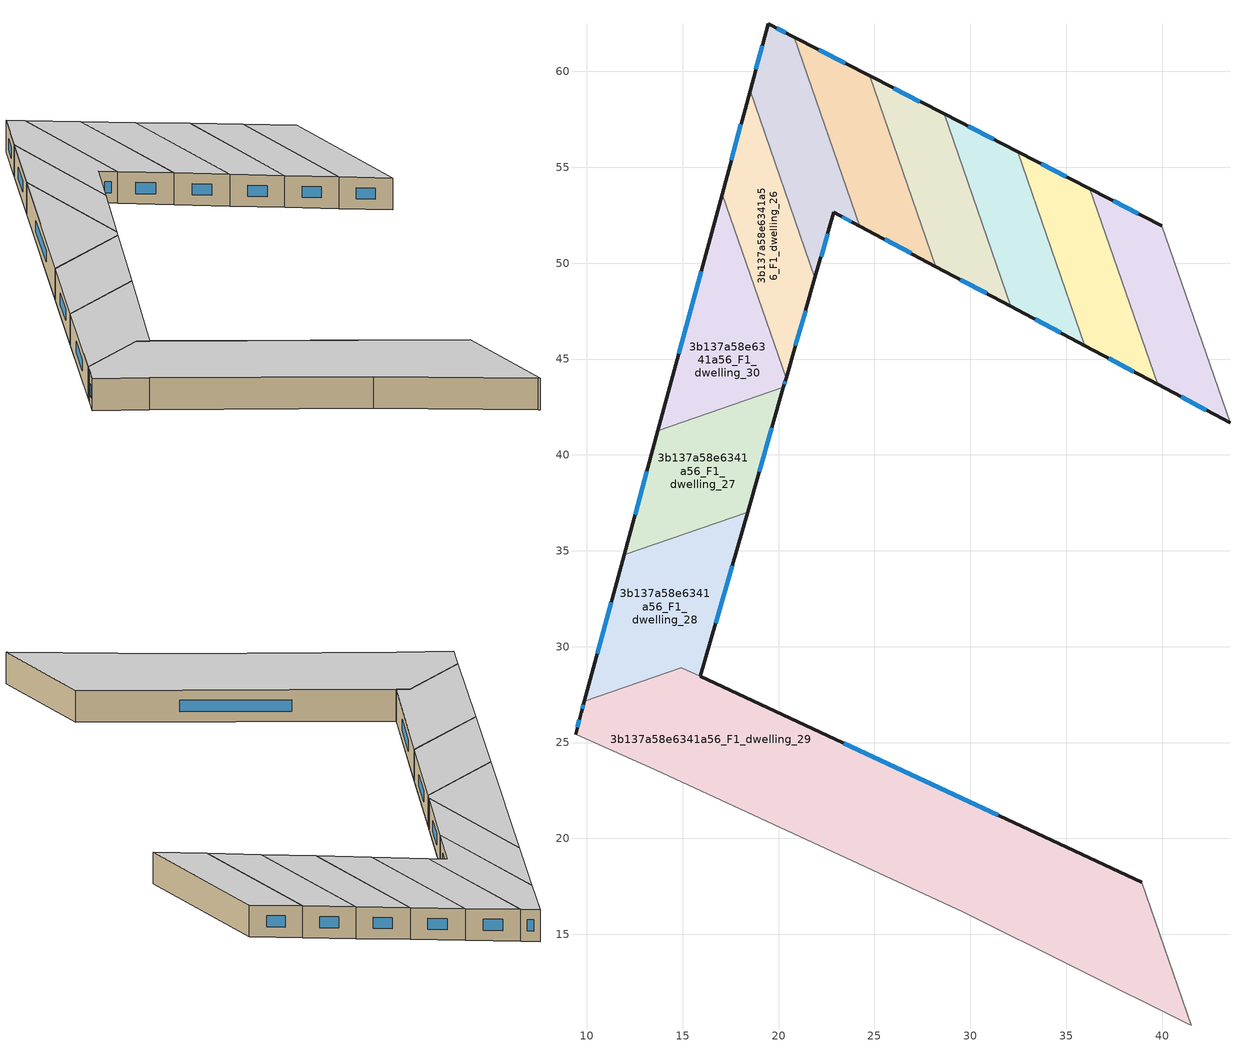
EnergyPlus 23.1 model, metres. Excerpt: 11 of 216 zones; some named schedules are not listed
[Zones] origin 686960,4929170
3b137a58e6341a56_F1_dwelling_20
 floor to 3b137a58e6341a56_F0_dwelling_20 (EU_floor_Construction): 39.97,51.96 43.54,41.68 39.76,43.69 36.22,53.89 z3
 wall outside (EU_wall_Construction): 39.97,51.96 36.22,53.89 / 39.76,43.69 43.54,41.68 z3:6
 wall to 3b137a58e6341a56_F1_dwelling_21 (EU_wall_Construction): 36.22,53.89 39.76,43.69 z3:6
 wall to 3b137a58e6341a56_F1_dwelling_19 (EU_wall_Construction): 43.54,41.68 39.97,51.96 z3:6
 window (EU_Window_Construction): 38.75,52.59 37.44,53.26 / 40.99,43.04 42.31,42.34 z3.98:5.02
 ceiling to 3b137a58e6341a56_F2_dwelling_20 (EU_floor_Construction): 43.54,41.68 39.97,51.96 36.22,53.89 39.76,43.69 z6
3b137a58e6341a56_F1_dwelling_21
 floor to 3b137a58e6341a56_F0_dwelling_21 (EU_floor_Construction): 36.22,53.89 39.76,43.69 35.97,45.7 32.46,55.82 z3
 wall outside (EU_wall_Construction): 36.22,53.89 32.46,55.82 / 35.97,45.7 39.76,43.69 z3:6
 wall to 3b137a58e6341a56_F1_dwelling_22 (EU_wall_Construction): 32.46,55.82 35.97,45.7 z3:6
 window (EU_Window_Construction): 35,54.51 33.68,55.19 / 37.21,45.05 38.53,44.34 z3.98:5.02
 ceiling to 3b137a58e6341a56_F2_dwelling_21 (EU_floor_Construction): 39.76,43.69 36.22,53.89 32.46,55.82 35.97,45.7 z6
3b137a58e6341a56_F1_dwelling_22
 floor to 3b137a58e6341a56_F0_dwelling_22 (EU_floor_Construction): 32.46,55.82 35.97,45.7 32.12,47.74 28.64,57.78 z3
 wall outside (EU_wall_Construction): 32.46,55.82 28.64,57.78 / 32.12,47.74 35.97,45.7 z3:6
 wall to 3b137a58e6341a56_F1_dwelling_23 (EU_wall_Construction): 28.64,57.78 32.12,47.74 z3:6
 window (EU_Window_Construction): 31.22,56.45 29.88,57.14 / 33.37,47.08 34.72,46.36 z3.98:5.02
 ceiling to 3b137a58e6341a56_F2_dwelling_22 (EU_floor_Construction): 35.97,45.7 32.46,55.82 28.64,57.78 32.12,47.74 z6
3b137a58e6341a56_F1_dwelling_23
 floor to 3b137a58e6341a56_F0_dwelling_23 (EU_floor_Construction): 28.64,57.78 32.12,47.74 28.2,49.82 24.75,59.77 z3
 wall outside (EU_wall_Construction): 28.64,57.78 24.75,59.77 / 28.2,49.82 32.12,47.74 z3:6
 wall to 3b137a58e6341a56_F1_dwelling_24 (EU_wall_Construction): 24.75,59.77 28.2,49.82 z3:6
 window (EU_Window_Construction): 27.37,58.43 26.01,59.12 / 29.48,49.14 30.85,48.42 z3.98:5.02
 ceiling to 3b137a58e6341a56_F2_dwelling_23 (EU_floor_Construction): 32.12,47.74 28.64,57.78 24.75,59.77 28.2,49.82 z6
3b137a58e6341a56_F1_dwelling_24
 floor to 3b137a58e6341a56_F0_dwelling_24 (EU_floor_Construction): 24.75,59.77 28.2,49.82 24.24,51.92 20.81,61.79 z3
 wall outside (EU_wall_Construction): 24.75,59.77 20.81,61.79 / 24.24,51.92 28.2,49.82 z3:6
 wall to 3b137a58e6341a56_F1_dwelling_25 (EU_wall_Construction): 20.81,61.79 24.24,51.92 z3:6
 window (EU_Window_Construction): 23.47,60.43 22.09,61.13 / 25.53,51.24 26.91,50.5 z3.98:5.02
 ceiling to 3b137a58e6341a56_F2_dwelling_24 (EU_floor_Construction): 28.2,49.82 24.75,59.77 20.81,61.79 24.24,51.92 z6
3b137a58e6341a56_F1_dwelling_25
 floor to 3b137a58e6341a56_F0_dwelling_25 (EU_floor_Construction): 20.81,61.79 24.24,51.92 22.88,52.64 21.9,49.23 18.51,58.99 19.46,62.48 z3
 wall outside (EU_wall_Construction): 21.9,49.23 22.88,52.64 24.24,51.92 / 20.81,61.79 19.46,62.48 18.51,58.99 z3:6
 wall to 3b137a58e6341a56_F1_dwelling_26 (EU_wall_Construction): 18.51,58.99 21.9,49.23 z3:6
 window (EU_Window_Construction): 22.22,50.34 22.56,51.53 / 19.15,61.35 18.82,60.12 / 20.37,62.02 19.9,62.26 / 23.32,52.41 23.8,52.16 z3.98:5.02
 ceiling to 3b137a58e6341a56_F2_dwelling_25 (EU_floor_Construction): 21.9,49.23 22.88,52.64 24.24,51.92 20.81,61.79 19.46,62.48 18.51,58.99 z6
3b137a58e6341a56_F1_dwelling_26
 floor to 3b137a58e6341a56_F0_dwelling_26 (EU_floor_Construction): 18.51,58.99 21.9,49.23 20.39,43.99 17.05,53.6 z3
 wall outside (EU_wall_Construction): 18.51,58.99 17.05,53.6 / 20.39,43.99 21.9,49.23 z3:6
 wall to 3b137a58e6341a56_F1_dwelling_30 (EU_wall_Construction): 17.05,53.6 20.39,43.99 z3:6
 window (EU_Window_Construction): 18.04,57.24 17.53,55.35 / 20.88,45.69 21.41,47.53 z3.98:5.02
 ceiling to 3b137a58e6341a56_F2_dwelling_26 (EU_floor_Construction): 20.39,43.99 21.9,49.23 18.51,58.99 17.05,53.6 z6
3b137a58e6341a56_F1_dwelling_27
 floor to 3b137a58e6341a56_F0_dwelling_27 (EU_floor_Construction): 20.25,43.53 18.38,37.02 11.94,34.78 13.7,41.25 z3
 wall outside (EU_wall_Construction): 13.7,41.25 11.94,34.78 / 18.38,37.02 20.25,43.53 z3:6
 wall to 3b137a58e6341a56_F1_dwelling_28 (EU_wall_Construction): 11.94,34.78 18.38,37.02 z3:6
 wall to 3b137a58e6341a56_F1_dwelling_30 (EU_wall_Construction): 20.25,43.53 13.7,41.25 z3:6
 window (EU_Window_Construction): 13.13,39.15 12.51,36.89 / 18.99,39.13 19.64,41.41 z3.98:5.02
 ceiling to 3b137a58e6341a56_F2_dwelling_27 (EU_floor_Construction): 18.38,37.02 20.25,43.53 13.7,41.25 11.94,34.78 z6
3b137a58e6341a56_F1_dwelling_28
 floor to 3b137a58e6341a56_F0_dwelling_28 (EU_floor_Construction): 18.38,37.02 15.91,28.45 14.92,28.91 9.87,27.16 11.94,34.78 z3
 wall outside (EU_wall_Construction): 11.94,34.78 9.87,27.16 / 15.91,28.45 18.38,37.02 z3:6
 wall to 3b137a58e6341a56_F1_dwelling_29 (EU_wall_Construction): 9.87,27.16 14.91,28.91 / 14.92,28.91 15.91,28.45 z3:6
 window (EU_Window_Construction): 11.27,32.3 10.54,29.64 / 16.71,31.23 17.58,34.23 z3.98:5.02
 ceiling to 3b137a58e6341a56_F2_dwelling_28 (EU_floor_Construction): 15.91,28.45 18.38,37.02 11.94,34.78 9.87,27.16 14.92,28.91 z6
3b137a58e6341a56_F1_dwelling_29
 floor to 3b137a58e6341a56_F0_dwelling_29 (EU_floor_Construction): 38.93,17.7 41.52,10.25 41.39,10.32 29.66,16.13 13.56,23.58 9.41,25.42 9.71,26.57 9.87,27.16 14.91,28.91 z3
 wall outside (EU_wall_Construction): 9.87,27.16 9.71,26.57 9.41,25.42 / 38.93,17.7 15.91,28.45 z3:6
 wall adiabatic (EU_wall_Construction): 9.41,25.42 13.56,23.58 29.66,16.13 41.39,10.32 41.52,10.25 z3:6
 wall to 3b137a58e6341a56_F1_dwelling_17 (EU_wall_Construction): 41.52,10.25 38.93,17.7 z3:6
 window (EU_Window_Construction): 9.61,26.19 9.51,25.8 / 9.82,26.97 9.76,26.76 / 31.45,21.2 23.4,24.95 z3.98:5.02
 ceiling to 3b137a58e6341a56_F2_dwelling_29 (EU_floor_Construction): 41.52,10.25 38.93,17.7 14.91,28.91 9.87,27.16 9.71,26.57 9.41,25.42 13.56,23.58 29.66,16.13 41.39,10.32 z6
3b137a58e6341a56_F1_dwelling_30
 floor to 3b137a58e6341a56_F0_dwelling_30 (EU_floor_Construction): 17.05,53.6 20.39,43.99 20.25,43.53 13.7,41.25 z3
 wall outside (EU_wall_Construction): 17.05,53.6 13.7,41.25 / 20.25,43.53 20.39,43.99 z3:6
 window (EU_Window_Construction): 15.96,49.59 14.79,45.27 / 20.3,43.68 20.34,43.84 z3.98:5.02
 ceiling to 3b137a58e6341a56_F2_dwelling_30 (EU_floor_Construction): 20.25,43.53 20.39,43.99 17.05,53.6 13.7,41.25 z6
[Building]
EU S2 Campaign: North Axis=0; Terrain=City; Solar Distribution=FullExterior
[Site:Location]
Bologna: Latitude=44.5; Longitude=11.25; Time Zone=1; Elevation=37
[SizingPeriod:WeatherFileDays]
AnnualSizingPeriod: Begin Month=1; Begin Day of Month=1; End Month=12; End Day of Month=31; Day of Week for Start Day=Monday; Use Weather File Daylight Saving Period=No; Use Weather File Rain and Snow Indicators=No
[MATERIAL]
EU_InternalMass_Material: Roughness=MediumRough; Thickness=0.1; Conductivity=1; Density=1800; Specific Heat=900; Thermal Absorptance=0.9; Solar Absorptance=0.7; Visible Absorptance=0.7
[MATERIAL:NOMASS] Roughness=MediumRough; Thermal Absorptance=0.9; Solar Absorptance=0.7; Visible Absorptance=0.7
Name | Thermal Resistance
EU_wall_NoMass | 0.905828
EU_floor_NoMass | 0.67114
[WINDOWMATERIAL:SIMPLEGLAZINGSYSTEM]
EU_Window_SimpleGlazing: UFactor=4.52486; Solar Heat Gain Coefficient=0.85; Visible Transmittance=0.85
[CONSTRUCTION]
EU_wall_Construction: EU_wall_NoMass
EU_floor_Construction: EU_floor_NoMass
EU_Window_Construction: EU_Window_SimpleGlazing
EU_InternalMass_Construction: EU_InternalMass_Material
[ZONE] Type=1; Multiplier=1; Ceiling Height=autocalculate; Floor Area=autocalculate; Part of Total Floor Area=Yes
Name | Volume
3b137a58e6341a56_F0_dwelling_0; 3b137a58e6341a56_F1_dwelling_0; 3b137a58e6341a56_F2_dwelling_0; 3b137a58e6341a56_F3_dwelling_0; 3b137a58e6341a56_F4_dwelling_0; 3b137a58e6341a56_F5_dwelling_0 | 167.907
3b137a58e6341a56_F6_dwelling_0 | 108.262
3b137a58e6341a56_F0_dwelling_1; 3b137a58e6341a56_F1_dwelling_1; 3b137a58e6341a56_F2_dwelling_1; 3b137a58e6341a56_F3_dwelling_1; 3b137a58e6341a56_F4_dwelling_1; 3b137a58e6341a56_F5_dwelling_1 | 167.912
3b137a58e6341a56_F6_dwelling_1 | 106.897
3b137a58e6341a56_F6_dwelling_10 | 123.267
3b137a58e6341a56_F0_dwelling_2; 3b137a58e6341a56_F1_dwelling_2; 3b137a58e6341a56_F2_dwelling_2; 3b137a58e6341a56_F3_dwelling_2; 3b137a58e6341a56_F4_dwelling_2; 3b137a58e6341a56_F5_dwelling_2 | 167.9
3b137a58e6341a56_F6_dwelling_2 | 112.59
3b137a58e6341a56_F1_dwelling_20 | 94.6941
3b137a58e6341a56_F1_dwelling_21 | 94.1689
3b137a58e6341a56_F1_dwelling_22 | 95.0647
3b137a58e6341a56_F1_dwelling_23 | 95.7393
3b137a58e6341a56_F1_dwelling_24 | 96.1509
3b137a58e6341a56_F1_dwelling_25 | 96.5222
3b137a58e6341a56_F1_dwelling_26 | 96.739
3b137a58e6341a56_F1_dwelling_27 | 114.238
3b137a58e6341a56_F1_dwelling_28 | 133.433
3b137a58e6341a56_F1_dwelling_29 | 514.441
3b137a58e6341a56_F0_dwelling_3; 3b137a58e6341a56_F1_dwelling_3; 3b137a58e6341a56_F2_dwelling_3; 3b137a58e6341a56_F3_dwelling_3; 3b137a58e6341a56_F4_dwelling_3; 3b137a58e6341a56_F5_dwelling_3; 3b137a58e6341a56_F0_dwelling_5; 3b137a58e6341a56_F1_dwelling_5; 3b137a58e6341a56_F2_dwelling_5; 3b137a58e6341a56_F3_dwelling_5; 3b137a58e6341a56_F4_dwelling_5; 3b137a58e6341a56_F5_dwelling_5 | 167.914
3b137a58e6341a56_F6_dwelling_3 | 113.398
3b137a58e6341a56_F1_dwelling_30 | 114.262
3b137a58e6341a56_F0_dwelling_4; 3b137a58e6341a56_F1_dwelling_4; 3b137a58e6341a56_F2_dwelling_4; 3b137a58e6341a56_F3_dwelling_4; 3b137a58e6341a56_F4_dwelling_4; 3b137a58e6341a56_F5_dwelling_4 | 167.882
3b137a58e6341a56_F6_dwelling_4 | 121.302
3b137a58e6341a56_F6_dwelling_5 | 120.108
3b137a58e6341a56_F0_dwelling_6; 3b137a58e6341a56_F1_dwelling_6; 3b137a58e6341a56_F2_dwelling_6; 3b137a58e6341a56_F3_dwelling_6; 3b137a58e6341a56_F4_dwelling_6; 3b137a58e6341a56_F5_dwelling_6 | 167.893
3b137a58e6341a56_F6_dwelling_6 | 120.806
3b137a58e6341a56_F0_dwelling_7; 3b137a58e6341a56_F1_dwelling_7; 3b137a58e6341a56_F2_dwelling_7; 3b137a58e6341a56_F3_dwelling_7; 3b137a58e6341a56_F4_dwelling_7; 3b137a58e6341a56_F5_dwelling_7 | 167.877
3b137a58e6341a56_F6_dwelling_7 | 117.447
3b137a58e6341a56_F6_dwelling_8 | 120.493
3b137a58e6341a56_F6_dwelling_9 | 118.754
[INTERNALMASS] Construction=EU_InternalMass_Construction
Name | Zone or ZoneList | Surface Area
3b137a58e6341a56_F0_dwelling_0_EU_InternalMass | 3b137a58e6341a56_F0_dwelling_0 | 55.9705
3b137a58e6341a56_F0_dwelling_1_EU_InternalMass | 3b137a58e6341a56_F0_dwelling_1 | 55.9655
3b137a58e6341a56_F0_dwelling_2_EU_InternalMass | 3b137a58e6341a56_F0_dwelling_2 | 55.9679
3b137a58e6341a56_F0_dwelling_3_EU_InternalMass | 3b137a58e6341a56_F0_dwelling_3 | 55.9704
3b137a58e6341a56_F0_dwelling_4_EU_InternalMass | 3b137a58e6341a56_F0_dwelling_4 | 55.9579
3b137a58e6341a56_F0_dwelling_5_EU_InternalMass | 3b137a58e6341a56_F0_dwelling_5 | 55.9728
3b137a58e6341a56_F0_dwelling_6_EU_InternalMass | 3b137a58e6341a56_F0_dwelling_6 | 55.9654
3b137a58e6341a56_F0_dwelling_7_EU_InternalMass | 3b137a58e6341a56_F0_dwelling_7 | 55.9592
3b137a58e6341a56_F1_dwelling_0_EU_InternalMass | 3b137a58e6341a56_F1_dwelling_0 | 55.9705
3b137a58e6341a56_F1_dwelling_1_EU_InternalMass | 3b137a58e6341a56_F1_dwelling_1 | 55.9655
3b137a58e6341a56_F1_dwelling_2_EU_InternalMass | 3b137a58e6341a56_F1_dwelling_2 | 55.9679
3b137a58e6341a56_F1_dwelling_3_EU_InternalMass | 3b137a58e6341a56_F1_dwelling_3 | 55.9704
3b137a58e6341a56_F1_dwelling_4_EU_InternalMass | 3b137a58e6341a56_F1_dwelling_4 | 55.9579
3b137a58e6341a56_F1_dwelling_5_EU_InternalMass | 3b137a58e6341a56_F1_dwelling_5 | 55.9728
3b137a58e6341a56_F1_dwelling_6_EU_InternalMass | 3b137a58e6341a56_F1_dwelling_6 | 55.9654
3b137a58e6341a56_F1_dwelling_7_EU_InternalMass | 3b137a58e6341a56_F1_dwelling_7 | 55.9592
3b137a58e6341a56_F1_dwelling_20_EU_InternalMass | 3b137a58e6341a56_F1_dwelling_20 | 31.5648
3b137a58e6341a56_F1_dwelling_21_EU_InternalMass | 3b137a58e6341a56_F1_dwelling_21 | 31.3897
3b137a58e6341a56_F1_dwelling_22_EU_InternalMass | 3b137a58e6341a56_F1_dwelling_22 | 31.6881
3b137a58e6341a56_F1_dwelling_23_EU_InternalMass | 3b137a58e6341a56_F1_dwelling_23 | 31.9131
3b137a58e6341a56_F1_dwelling_24_EU_InternalMass | 3b137a58e6341a56_F1_dwelling_24 | 32.0505
3b137a58e6341a56_F1_dwelling_25_EU_InternalMass | 3b137a58e6341a56_F1_dwelling_25 | 32.1735
3b137a58e6341a56_F1_dwelling_26_EU_InternalMass | 3b137a58e6341a56_F1_dwelling_26 | 32.2462
3b137a58e6341a56_F1_dwelling_27_EU_InternalMass | 3b137a58e6341a56_F1_dwelling_27 | 38.0775
3b137a58e6341a56_F1_dwelling_28_EU_InternalMass | 3b137a58e6341a56_F1_dwelling_28 | 44.4776
3b137a58e6341a56_F1_dwelling_29_EU_InternalMass | 3b137a58e6341a56_F1_dwelling_29 | 171.512
3b137a58e6341a56_F1_dwelling_30_EU_InternalMass | 3b137a58e6341a56_F1_dwelling_30 | 38.0895
3b137a58e6341a56_F2_dwelling_0_EU_InternalMass | 3b137a58e6341a56_F2_dwelling_0 | 55.9705
3b137a58e6341a56_F2_dwelling_1_EU_InternalMass | 3b137a58e6341a56_F2_dwelling_1 | 55.9655
3b137a58e6341a56_F2_dwelling_2_EU_InternalMass | 3b137a58e6341a56_F2_dwelling_2 | 55.9679
3b137a58e6341a56_F2_dwelling_3_EU_InternalMass | 3b137a58e6341a56_F2_dwelling_3 | 55.9704
3b137a58e6341a56_F2_dwelling_4_EU_InternalMass | 3b137a58e6341a56_F2_dwelling_4 | 55.9579
3b137a58e6341a56_F2_dwelling_5_EU_InternalMass | 3b137a58e6341a56_F2_dwelling_5 | 55.9728
3b137a58e6341a56_F2_dwelling_6_EU_InternalMass | 3b137a58e6341a56_F2_dwelling_6 | 55.9654
3b137a58e6341a56_F2_dwelling_7_EU_InternalMass | 3b137a58e6341a56_F2_dwelling_7 | 55.9592
3b137a58e6341a56_F3_dwelling_0_EU_InternalMass | 3b137a58e6341a56_F3_dwelling_0 | 55.9705
3b137a58e6341a56_F3_dwelling_1_EU_InternalMass | 3b137a58e6341a56_F3_dwelling_1 | 55.9655
3b137a58e6341a56_F3_dwelling_2_EU_InternalMass | 3b137a58e6341a56_F3_dwelling_2 | 55.9679
3b137a58e6341a56_F3_dwelling_3_EU_InternalMass | 3b137a58e6341a56_F3_dwelling_3 | 55.9704
3b137a58e6341a56_F3_dwelling_4_EU_InternalMass | 3b137a58e6341a56_F3_dwelling_4 | 55.9579
3b137a58e6341a56_F3_dwelling_5_EU_InternalMass | 3b137a58e6341a56_F3_dwelling_5 | 55.9728
3b137a58e6341a56_F3_dwelling_6_EU_InternalMass | 3b137a58e6341a56_F3_dwelling_6 | 55.9654
3b137a58e6341a56_F3_dwelling_7_EU_InternalMass | 3b137a58e6341a56_F3_dwelling_7 | 55.9592
3b137a58e6341a56_F4_dwelling_0_EU_InternalMass | 3b137a58e6341a56_F4_dwelling_0 | 55.9705
3b137a58e6341a56_F4_dwelling_1_EU_InternalMass | 3b137a58e6341a56_F4_dwelling_1 | 55.9655
3b137a58e6341a56_F4_dwelling_2_EU_InternalMass | 3b137a58e6341a56_F4_dwelling_2 | 55.9679
3b137a58e6341a56_F4_dwelling_3_EU_InternalMass | 3b137a58e6341a56_F4_dwelling_3 | 55.9704
3b137a58e6341a56_F4_dwelling_4_EU_InternalMass | 3b137a58e6341a56_F4_dwelling_4 | 55.9579
3b137a58e6341a56_F4_dwelling_5_EU_InternalMass | 3b137a58e6341a56_F4_dwelling_5 | 55.9728
3b137a58e6341a56_F4_dwelling_6_EU_InternalMass | 3b137a58e6341a56_F4_dwelling_6 | 55.9654
3b137a58e6341a56_F4_dwelling_7_EU_InternalMass | 3b137a58e6341a56_F4_dwelling_7 | 55.9592
3b137a58e6341a56_F5_dwelling_0_EU_InternalMass | 3b137a58e6341a56_F5_dwelling_0 | 55.9705
3b137a58e6341a56_F5_dwelling_1_EU_InternalMass | 3b137a58e6341a56_F5_dwelling_1 | 55.9655
3b137a58e6341a56_F5_dwelling_2_EU_InternalMass | 3b137a58e6341a56_F5_dwelling_2 | 55.9679
3b137a58e6341a56_F5_dwelling_3_EU_InternalMass | 3b137a58e6341a56_F5_dwelling_3 | 55.9704
3b137a58e6341a56_F5_dwelling_4_EU_InternalMass | 3b137a58e6341a56_F5_dwelling_4 | 55.9579
3b137a58e6341a56_F5_dwelling_5_EU_InternalMass | 3b137a58e6341a56_F5_dwelling_5 | 55.9728
3b137a58e6341a56_F5_dwelling_6_EU_InternalMass | 3b137a58e6341a56_F5_dwelling_6 | 55.9654
3b137a58e6341a56_F5_dwelling_7_EU_InternalMass | 3b137a58e6341a56_F5_dwelling_7 | 55.9592
3b137a58e6341a56_F6_dwelling_0_EU_InternalMass | 3b137a58e6341a56_F6_dwelling_0 | 36.0814
3b137a58e6341a56_F6_dwelling_1_EU_InternalMass | 3b137a58e6341a56_F6_dwelling_1 | 35.634
3b137a58e6341a56_F6_dwelling_2_EU_InternalMass | 3b137a58e6341a56_F6_dwelling_2 | 37.5308
3b137a58e6341a56_F6_dwelling_3_EU_InternalMass | 3b137a58e6341a56_F6_dwelling_3 | 37.8028
3b137a58e6341a56_F6_dwelling_4_EU_InternalMass | 3b137a58e6341a56_F6_dwelling_4 | 40.4342
3b137a58e6341a56_F6_dwelling_5_EU_InternalMass | 3b137a58e6341a56_F6_dwelling_5 | 40.0361
3b137a58e6341a56_F6_dwelling_6_EU_InternalMass | 3b137a58e6341a56_F6_dwelling_6 | 40.2693
3b137a58e6341a56_F6_dwelling_7_EU_InternalMass | 3b137a58e6341a56_F6_dwelling_7 | 39.1488
3b137a58e6341a56_F6_dwelling_8_EU_InternalMass | 3b137a58e6341a56_F6_dwelling_8 | 40.1645
3b137a58e6341a56_F6_dwelling_9_EU_InternalMass | 3b137a58e6341a56_F6_dwelling_9 | 39.5847
3b137a58e6341a56_F6_dwelling_10_EU_InternalMass | 3b137a58e6341a56_F6_dwelling_10 | 41.0892
[OTHEREQUIPMENT] Fuel Type=Electricity; Design Level Calculation Method=Watts/Area; Power per Zone Floor Area=1; Fraction Latent=0; Fraction Radiant=0; Fraction Lost=0; Carbon Dioxide Generation Rate=0; EndUse Subcategory=EU_Step8_InternalGains
Name | Zone or ZoneList or Space or SpaceList | Schedule
EU_Step8_InternalGain_3b137a58e6341a56_F0_dwelling_0_f000 | 3b137a58e6341a56_F0_dwelling_0 | EU_Step8_GainSchedule_3b137a58e6341a56_F0_dwelling_0_f000
EU_Step8_InternalGain_3b137a58e6341a56_F0_dwelling_1_f000 | 3b137a58e6341a56_F0_dwelling_1 | EU_Step8_GainSchedule_3b137a58e6341a56_F0_dwelling_1_f000
EU_Step8_InternalGain_3b137a58e6341a56_F0_dwelling_2_f000 | 3b137a58e6341a56_F0_dwelling_2 | EU_Step8_GainSchedule_3b137a58e6341a56_F0_dwelling_2_f000
EU_Step8_InternalGain_3b137a58e6341a56_F0_dwelling_3_f000 | 3b137a58e6341a56_F0_dwelling_3 | EU_Step8_GainSchedule_3b137a58e6341a56_F0_dwelling_3_f000
EU_Step8_InternalGain_3b137a58e6341a56_F0_dwelling_4_f000 | 3b137a58e6341a56_F0_dwelling_4 | EU_Step8_GainSchedule_3b137a58e6341a56_F0_dwelling_4_f000
EU_Step8_InternalGain_3b137a58e6341a56_F0_dwelling_5_f000 | 3b137a58e6341a56_F0_dwelling_5 | EU_Step8_GainSchedule_3b137a58e6341a56_F0_dwelling_5_f000
EU_Step8_InternalGain_3b137a58e6341a56_F0_dwelling_6_f000 | 3b137a58e6341a56_F0_dwelling_6 | EU_Step8_GainSchedule_3b137a58e6341a56_F0_dwelling_6_f000
EU_Step8_InternalGain_3b137a58e6341a56_F0_dwelling_7_f000 | 3b137a58e6341a56_F0_dwelling_7 | EU_Step8_GainSchedule_3b137a58e6341a56_F0_dwelling_7_f000
EU_Step8_InternalGain_3b137a58e6341a56_F1_dwelling_0_f000 | 3b137a58e6341a56_F1_dwelling_0 | EU_Step8_GainSchedule_3b137a58e6341a56_F1_dwelling_0_f000
EU_Step8_InternalGain_3b137a58e6341a56_F1_dwelling_1_f000 | 3b137a58e6341a56_F1_dwelling_1 | EU_Step8_GainSchedule_3b137a58e6341a56_F1_dwelling_1_f000
EU_Step8_InternalGain_3b137a58e6341a56_F1_dwelling_2_f000 | 3b137a58e6341a56_F1_dwelling_2 | EU_Step8_GainSchedule_3b137a58e6341a56_F1_dwelling_2_f000
EU_Step8_InternalGain_3b137a58e6341a56_F1_dwelling_3_f000 | 3b137a58e6341a56_F1_dwelling_3 | EU_Step8_GainSchedule_3b137a58e6341a56_F1_dwelling_3_f000
EU_Step8_InternalGain_3b137a58e6341a56_F1_dwelling_4_f000 | 3b137a58e6341a56_F1_dwelling_4 | EU_Step8_GainSchedule_3b137a58e6341a56_F1_dwelling_4_f000
EU_Step8_InternalGain_3b137a58e6341a56_F1_dwelling_5_f000 | 3b137a58e6341a56_F1_dwelling_5 | EU_Step8_GainSchedule_3b137a58e6341a56_F1_dwelling_5_f000
EU_Step8_InternalGain_3b137a58e6341a56_F1_dwelling_6_f000 | 3b137a58e6341a56_F1_dwelling_6 | EU_Step8_GainSchedule_3b137a58e6341a56_F1_dwelling_6_f000
EU_Step8_InternalGain_3b137a58e6341a56_F1_dwelling_7_f000 | 3b137a58e6341a56_F1_dwelling_7 | EU_Step8_GainSchedule_3b137a58e6341a56_F1_dwelling_7_f000
EU_Step8_InternalGain_3b137a58e6341a56_F1_dwelling_20_f000 | 3b137a58e6341a56_F1_dwelling_20 | EU_Step8_GainSchedule_3b137a58e6341a56_F1_dwelling_20_f000
EU_Step8_InternalGain_3b137a58e6341a56_F1_dwelling_21_f000 | 3b137a58e6341a56_F1_dwelling_21 | EU_Step8_GainSchedule_3b137a58e6341a56_F1_dwelling_21_f000
EU_Step8_InternalGain_3b137a58e6341a56_F1_dwelling_22_f000 | 3b137a58e6341a56_F1_dwelling_22 | EU_Step8_GainSchedule_3b137a58e6341a56_F1_dwelling_22_f000
EU_Step8_InternalGain_3b137a58e6341a56_F1_dwelling_23_f000 | 3b137a58e6341a56_F1_dwelling_23 | EU_Step8_GainSchedule_3b137a58e6341a56_F1_dwelling_23_f000
EU_Step8_InternalGain_3b137a58e6341a56_F1_dwelling_24_f000 | 3b137a58e6341a56_F1_dwelling_24 | EU_Step8_GainSchedule_3b137a58e6341a56_F1_dwelling_24_f000
EU_Step8_InternalGain_3b137a58e6341a56_F1_dwelling_25_f000 | 3b137a58e6341a56_F1_dwelling_25 | EU_Step8_GainSchedule_3b137a58e6341a56_F1_dwelling_25_f000
EU_Step8_InternalGain_3b137a58e6341a56_F1_dwelling_26_f000 | 3b137a58e6341a56_F1_dwelling_26 | EU_Step8_GainSchedule_3b137a58e6341a56_F1_dwelling_26_f000
EU_Step8_InternalGain_3b137a58e6341a56_F1_dwelling_27_f000 | 3b137a58e6341a56_F1_dwelling_27 | EU_Step8_GainSchedule_3b137a58e6341a56_F1_dwelling_27_f000
EU_Step8_InternalGain_3b137a58e6341a56_F1_dwelling_28_f000 | 3b137a58e6341a56_F1_dwelling_28 | EU_Step8_GainSchedule_3b137a58e6341a56_F1_dwelling_28_f000
EU_Step8_InternalGain_3b137a58e6341a56_F1_dwelling_29_f000 | 3b137a58e6341a56_F1_dwelling_29 | EU_Step8_GainSchedule_3b137a58e6341a56_F1_dwelling_29_f000
EU_Step8_InternalGain_3b137a58e6341a56_F1_dwelling_30_f000 | 3b137a58e6341a56_F1_dwelling_30 | EU_Step8_GainSchedule_3b137a58e6341a56_F1_dwelling_30_f000
EU_Step8_InternalGain_3b137a58e6341a56_F2_dwelling_0_f000 | 3b137a58e6341a56_F2_dwelling_0 | EU_Step8_GainSchedule_3b137a58e6341a56_F2_dwelling_0_f000
EU_Step8_InternalGain_3b137a58e6341a56_F2_dwelling_1_f000 | 3b137a58e6341a56_F2_dwelling_1 | EU_Step8_GainSchedule_3b137a58e6341a56_F2_dwelling_1_f000
EU_Step8_InternalGain_3b137a58e6341a56_F2_dwelling_2_f000 | 3b137a58e6341a56_F2_dwelling_2 | EU_Step8_GainSchedule_3b137a58e6341a56_F2_dwelling_2_f000
EU_Step8_InternalGain_3b137a58e6341a56_F2_dwelling_3_f000 | 3b137a58e6341a56_F2_dwelling_3 | EU_Step8_GainSchedule_3b137a58e6341a56_F2_dwelling_3_f000
EU_Step8_InternalGain_3b137a58e6341a56_F2_dwelling_4_f000 | 3b137a58e6341a56_F2_dwelling_4 | EU_Step8_GainSchedule_3b137a58e6341a56_F2_dwelling_4_f000
EU_Step8_InternalGain_3b137a58e6341a56_F2_dwelling_5_f000 | 3b137a58e6341a56_F2_dwelling_5 | EU_Step8_GainSchedule_3b137a58e6341a56_F2_dwelling_5_f000
EU_Step8_InternalGain_3b137a58e6341a56_F2_dwelling_6_f000 | 3b137a58e6341a56_F2_dwelling_6 | EU_Step8_GainSchedule_3b137a58e6341a56_F2_dwelling_6_f000
EU_Step8_InternalGain_3b137a58e6341a56_F2_dwelling_7_f000 | 3b137a58e6341a56_F2_dwelling_7 | EU_Step8_GainSchedule_3b137a58e6341a56_F2_dwelling_7_f000
EU_Step8_InternalGain_3b137a58e6341a56_F3_dwelling_0_f000 | 3b137a58e6341a56_F3_dwelling_0 | EU_Step8_GainSchedule_3b137a58e6341a56_F3_dwelling_0_f000
EU_Step8_InternalGain_3b137a58e6341a56_F3_dwelling_1_f000 | 3b137a58e6341a56_F3_dwelling_1 | EU_Step8_GainSchedule_3b137a58e6341a56_F3_dwelling_1_f000
EU_Step8_InternalGain_3b137a58e6341a56_F3_dwelling_2_f000 | 3b137a58e6341a56_F3_dwelling_2 | EU_Step8_GainSchedule_3b137a58e6341a56_F3_dwelling_2_f000
EU_Step8_InternalGain_3b137a58e6341a56_F3_dwelling_3_f000 | 3b137a58e6341a56_F3_dwelling_3 | EU_Step8_GainSchedule_3b137a58e6341a56_F3_dwelling_3_f000
EU_Step8_InternalGain_3b137a58e6341a56_F3_dwelling_4_f000 | 3b137a58e6341a56_F3_dwelling_4 | EU_Step8_GainSchedule_3b137a58e6341a56_F3_dwelling_4_f000
EU_Step8_InternalGain_3b137a58e6341a56_F3_dwelling_5_f000 | 3b137a58e6341a56_F3_dwelling_5 | EU_Step8_GainSchedule_3b137a58e6341a56_F3_dwelling_5_f000
EU_Step8_InternalGain_3b137a58e6341a56_F3_dwelling_6_f000 | 3b137a58e6341a56_F3_dwelling_6 | EU_Step8_GainSchedule_3b137a58e6341a56_F3_dwelling_6_f000
EU_Step8_InternalGain_3b137a58e6341a56_F3_dwelling_7_f000 | 3b137a58e6341a56_F3_dwelling_7 | EU_Step8_GainSchedule_3b137a58e6341a56_F3_dwelling_7_f000
EU_Step8_InternalGain_3b137a58e6341a56_F4_dwelling_0_f000 | 3b137a58e6341a56_F4_dwelling_0 | EU_Step8_GainSchedule_3b137a58e6341a56_F4_dwelling_0_f000
EU_Step8_InternalGain_3b137a58e6341a56_F4_dwelling_1_f000 | 3b137a58e6341a56_F4_dwelling_1 | EU_Step8_GainSchedule_3b137a58e6341a56_F4_dwelling_1_f000
EU_Step8_InternalGain_3b137a58e6341a56_F4_dwelling_2_f000 | 3b137a58e6341a56_F4_dwelling_2 | EU_Step8_GainSchedule_3b137a58e6341a56_F4_dwelling_2_f000
EU_Step8_InternalGain_3b137a58e6341a56_F4_dwelling_3_f000 | 3b137a58e6341a56_F4_dwelling_3 | EU_Step8_GainSchedule_3b137a58e6341a56_F4_dwelling_3_f000
EU_Step8_InternalGain_3b137a58e6341a56_F4_dwelling_4_f000 | 3b137a58e6341a56_F4_dwelling_4 | EU_Step8_GainSchedule_3b137a58e6341a56_F4_dwelling_4_f000
EU_Step8_InternalGain_3b137a58e6341a56_F4_dwelling_5_f000 | 3b137a58e6341a56_F4_dwelling_5 | EU_Step8_GainSchedule_3b137a58e6341a56_F4_dwelling_5_f000
EU_Step8_InternalGain_3b137a58e6341a56_F4_dwelling_6_f000 | 3b137a58e6341a56_F4_dwelling_6 | EU_Step8_GainSchedule_3b137a58e6341a56_F4_dwelling_6_f000
EU_Step8_InternalGain_3b137a58e6341a56_F4_dwelling_7_f000 | 3b137a58e6341a56_F4_dwelling_7 | EU_Step8_GainSchedule_3b137a58e6341a56_F4_dwelling_7_f000
EU_Step8_InternalGain_3b137a58e6341a56_F5_dwelling_0_f000 | 3b137a58e6341a56_F5_dwelling_0 | EU_Step8_GainSchedule_3b137a58e6341a56_F5_dwelling_0_f000
EU_Step8_InternalGain_3b137a58e6341a56_F5_dwelling_1_f000 | 3b137a58e6341a56_F5_dwelling_1 | EU_Step8_GainSchedule_3b137a58e6341a56_F5_dwelling_1_f000
EU_Step8_InternalGain_3b137a58e6341a56_F5_dwelling_2_f000 | 3b137a58e6341a56_F5_dwelling_2 | EU_Step8_GainSchedule_3b137a58e6341a56_F5_dwelling_2_f000
EU_Step8_InternalGain_3b137a58e6341a56_F5_dwelling_3_f000 | 3b137a58e6341a56_F5_dwelling_3 | EU_Step8_GainSchedule_3b137a58e6341a56_F5_dwelling_3_f000
EU_Step8_InternalGain_3b137a58e6341a56_F5_dwelling_4_f000 | 3b137a58e6341a56_F5_dwelling_4 | EU_Step8_GainSchedule_3b137a58e6341a56_F5_dwelling_4_f000
EU_Step8_InternalGain_3b137a58e6341a56_F5_dwelling_5_f000 | 3b137a58e6341a56_F5_dwelling_5 | EU_Step8_GainSchedule_3b137a58e6341a56_F5_dwelling_5_f000
EU_Step8_InternalGain_3b137a58e6341a56_F5_dwelling_6_f000 | 3b137a58e6341a56_F5_dwelling_6 | EU_Step8_GainSchedule_3b137a58e6341a56_F5_dwelling_6_f000
EU_Step8_InternalGain_3b137a58e6341a56_F5_dwelling_7_f000 | 3b137a58e6341a56_F5_dwelling_7 | EU_Step8_GainSchedule_3b137a58e6341a56_F5_dwelling_7_f000
EU_Step8_InternalGain_3b137a58e6341a56_F6_dwelling_0_f000 | 3b137a58e6341a56_F6_dwelling_0 | EU_Step8_GainSchedule_3b137a58e6341a56_F6_dwelling_0_f000
EU_Step8_InternalGain_3b137a58e6341a56_F6_dwelling_1_f000 | 3b137a58e6341a56_F6_dwelling_1 | EU_Step8_GainSchedule_3b137a58e6341a56_F6_dwelling_1_f000
EU_Step8_InternalGain_3b137a58e6341a56_F6_dwelling_2_f000 | 3b137a58e6341a56_F6_dwelling_2 | EU_Step8_GainSchedule_3b137a58e6341a56_F6_dwelling_2_f000
EU_Step8_InternalGain_3b137a58e6341a56_F6_dwelling_3_f000 | 3b137a58e6341a56_F6_dwelling_3 | EU_Step8_GainSchedule_3b137a58e6341a56_F6_dwelling_3_f000
EU_Step8_InternalGain_3b137a58e6341a56_F6_dwelling_4_f000 | 3b137a58e6341a56_F6_dwelling_4 | EU_Step8_GainSchedule_3b137a58e6341a56_F6_dwelling_4_f000
EU_Step8_InternalGain_3b137a58e6341a56_F6_dwelling_5_f000 | 3b137a58e6341a56_F6_dwelling_5 | EU_Step8_GainSchedule_3b137a58e6341a56_F6_dwelling_5_f000
EU_Step8_InternalGain_3b137a58e6341a56_F6_dwelling_6_f000 | 3b137a58e6341a56_F6_dwelling_6 | EU_Step8_GainSchedule_3b137a58e6341a56_F6_dwelling_6_f000
EU_Step8_InternalGain_3b137a58e6341a56_F6_dwelling_7_f000 | 3b137a58e6341a56_F6_dwelling_7 | EU_Step8_GainSchedule_3b137a58e6341a56_F6_dwelling_7_f000
EU_Step8_InternalGain_3b137a58e6341a56_F6_dwelling_8_f000 | 3b137a58e6341a56_F6_dwelling_8 | EU_Step8_GainSchedule_3b137a58e6341a56_F6_dwelling_8_f000
EU_Step8_InternalGain_3b137a58e6341a56_F6_dwelling_9_f000 | 3b137a58e6341a56_F6_dwelling_9 | EU_Step8_GainSchedule_3b137a58e6341a56_F6_dwelling_9_f000
EU_Step8_InternalGain_3b137a58e6341a56_F6_dwelling_10_f000 | 3b137a58e6341a56_F6_dwelling_10 | EU_Step8_GainSchedule_3b137a58e6341a56_F6_dwelling_10_f000
[ZONEVENTILATION:DESIGNFLOWRATE] Schedule=EU_AlwaysOn; Design Flow Rate Calculation Method=AirChanges/Hour; Air Changes per Hour=0.73129; Ventilation Type=Natural; Fan Pressure Rise=0; Fan Total Efficiency=1; Constant Term Coefficient=1; Temperature Term Coefficient=0; Velocity Term Coefficient=0; Velocity Squared Term Coefficient=0; Minimum Indoor Temperature=-100; Maximum Indoor Temperature=100; Delta Temperature=-100; Minimum Outdoor Temperature=-100; Maximum Outdoor Temperature=100; Maximum Wind Speed=40
Name | Zone or ZoneList or Space or SpaceList
EU_ConstantAir_3b137a58e6341a56_F0_dwelling_0 | 3b137a58e6341a56_F0_dwelling_0
EU_ConstantAir_3b137a58e6341a56_F0_dwelling_1 | 3b137a58e6341a56_F0_dwelling_1
EU_ConstantAir_3b137a58e6341a56_F0_dwelling_2 | 3b137a58e6341a56_F0_dwelling_2
EU_ConstantAir_3b137a58e6341a56_F0_dwelling_3 | 3b137a58e6341a56_F0_dwelling_3
EU_ConstantAir_3b137a58e6341a56_F0_dwelling_4 | 3b137a58e6341a56_F0_dwelling_4
EU_ConstantAir_3b137a58e6341a56_F0_dwelling_5 | 3b137a58e6341a56_F0_dwelling_5
EU_ConstantAir_3b137a58e6341a56_F0_dwelling_6 | 3b137a58e6341a56_F0_dwelling_6
EU_ConstantAir_3b137a58e6341a56_F0_dwelling_7 | 3b137a58e6341a56_F0_dwelling_7
EU_ConstantAir_3b137a58e6341a56_F1_dwelling_0 | 3b137a58e6341a56_F1_dwelling_0
EU_ConstantAir_3b137a58e6341a56_F1_dwelling_1 | 3b137a58e6341a56_F1_dwelling_1
EU_ConstantAir_3b137a58e6341a56_F1_dwelling_2 | 3b137a58e6341a56_F1_dwelling_2
EU_ConstantAir_3b137a58e6341a56_F1_dwelling_3 | 3b137a58e6341a56_F1_dwelling_3
EU_ConstantAir_3b137a58e6341a56_F1_dwelling_4 | 3b137a58e6341a56_F1_dwelling_4
EU_ConstantAir_3b137a58e6341a56_F1_dwelling_5 | 3b137a58e6341a56_F1_dwelling_5
EU_ConstantAir_3b137a58e6341a56_F1_dwelling_6 | 3b137a58e6341a56_F1_dwelling_6
EU_ConstantAir_3b137a58e6341a56_F1_dwelling_7 | 3b137a58e6341a56_F1_dwelling_7
EU_ConstantAir_3b137a58e6341a56_F1_dwelling_20 | 3b137a58e6341a56_F1_dwelling_20
EU_ConstantAir_3b137a58e6341a56_F1_dwelling_21 | 3b137a58e6341a56_F1_dwelling_21
EU_ConstantAir_3b137a58e6341a56_F1_dwelling_22 | 3b137a58e6341a56_F1_dwelling_22
EU_ConstantAir_3b137a58e6341a56_F1_dwelling_23 | 3b137a58e6341a56_F1_dwelling_23
EU_ConstantAir_3b137a58e6341a56_F1_dwelling_24 | 3b137a58e6341a56_F1_dwelling_24
EU_ConstantAir_3b137a58e6341a56_F1_dwelling_25 | 3b137a58e6341a56_F1_dwelling_25
EU_ConstantAir_3b137a58e6341a56_F1_dwelling_26 | 3b137a58e6341a56_F1_dwelling_26
EU_ConstantAir_3b137a58e6341a56_F1_dwelling_27 | 3b137a58e6341a56_F1_dwelling_27
EU_ConstantAir_3b137a58e6341a56_F1_dwelling_28 | 3b137a58e6341a56_F1_dwelling_28
EU_ConstantAir_3b137a58e6341a56_F1_dwelling_29 | 3b137a58e6341a56_F1_dwelling_29
EU_ConstantAir_3b137a58e6341a56_F1_dwelling_30 | 3b137a58e6341a56_F1_dwelling_30
EU_ConstantAir_3b137a58e6341a56_F2_dwelling_0 | 3b137a58e6341a56_F2_dwelling_0
EU_ConstantAir_3b137a58e6341a56_F2_dwelling_1 | 3b137a58e6341a56_F2_dwelling_1
EU_ConstantAir_3b137a58e6341a56_F2_dwelling_2 | 3b137a58e6341a56_F2_dwelling_2
EU_ConstantAir_3b137a58e6341a56_F2_dwelling_3 | 3b137a58e6341a56_F2_dwelling_3
EU_ConstantAir_3b137a58e6341a56_F2_dwelling_4 | 3b137a58e6341a56_F2_dwelling_4
EU_ConstantAir_3b137a58e6341a56_F2_dwelling_5 | 3b137a58e6341a56_F2_dwelling_5
EU_ConstantAir_3b137a58e6341a56_F2_dwelling_6 | 3b137a58e6341a56_F2_dwelling_6
EU_ConstantAir_3b137a58e6341a56_F2_dwelling_7 | 3b137a58e6341a56_F2_dwelling_7
EU_ConstantAir_3b137a58e6341a56_F3_dwelling_0 | 3b137a58e6341a56_F3_dwelling_0
EU_ConstantAir_3b137a58e6341a56_F3_dwelling_1 | 3b137a58e6341a56_F3_dwelling_1
EU_ConstantAir_3b137a58e6341a56_F3_dwelling_2 | 3b137a58e6341a56_F3_dwelling_2
EU_ConstantAir_3b137a58e6341a56_F3_dwelling_3 | 3b137a58e6341a56_F3_dwelling_3
EU_ConstantAir_3b137a58e6341a56_F3_dwelling_4 | 3b137a58e6341a56_F3_dwelling_4
EU_ConstantAir_3b137a58e6341a56_F3_dwelling_5 | 3b137a58e6341a56_F3_dwelling_5
EU_ConstantAir_3b137a58e6341a56_F3_dwelling_6 | 3b137a58e6341a56_F3_dwelling_6
EU_ConstantAir_3b137a58e6341a56_F3_dwelling_7 | 3b137a58e6341a56_F3_dwelling_7
EU_ConstantAir_3b137a58e6341a56_F4_dwelling_0 | 3b137a58e6341a56_F4_dwelling_0
EU_ConstantAir_3b137a58e6341a56_F4_dwelling_1 | 3b137a58e6341a56_F4_dwelling_1
EU_ConstantAir_3b137a58e6341a56_F4_dwelling_2 | 3b137a58e6341a56_F4_dwelling_2
EU_ConstantAir_3b137a58e6341a56_F4_dwelling_3 | 3b137a58e6341a56_F4_dwelling_3
EU_ConstantAir_3b137a58e6341a56_F4_dwelling_4 | 3b137a58e6341a56_F4_dwelling_4
EU_ConstantAir_3b137a58e6341a56_F4_dwelling_5 | 3b137a58e6341a56_F4_dwelling_5
EU_ConstantAir_3b137a58e6341a56_F4_dwelling_6 | 3b137a58e6341a56_F4_dwelling_6
EU_ConstantAir_3b137a58e6341a56_F4_dwelling_7 | 3b137a58e6341a56_F4_dwelling_7
EU_ConstantAir_3b137a58e6341a56_F5_dwelling_0 | 3b137a58e6341a56_F5_dwelling_0
EU_ConstantAir_3b137a58e6341a56_F5_dwelling_1 | 3b137a58e6341a56_F5_dwelling_1
EU_ConstantAir_3b137a58e6341a56_F5_dwelling_2 | 3b137a58e6341a56_F5_dwelling_2
EU_ConstantAir_3b137a58e6341a56_F5_dwelling_3 | 3b137a58e6341a56_F5_dwelling_3
EU_ConstantAir_3b137a58e6341a56_F5_dwelling_4 | 3b137a58e6341a56_F5_dwelling_4
EU_ConstantAir_3b137a58e6341a56_F5_dwelling_5 | 3b137a58e6341a56_F5_dwelling_5
EU_ConstantAir_3b137a58e6341a56_F5_dwelling_6 | 3b137a58e6341a56_F5_dwelling_6
EU_ConstantAir_3b137a58e6341a56_F5_dwelling_7 | 3b137a58e6341a56_F5_dwelling_7
EU_ConstantAir_3b137a58e6341a56_F6_dwelling_0 | 3b137a58e6341a56_F6_dwelling_0
EU_ConstantAir_3b137a58e6341a56_F6_dwelling_1 | 3b137a58e6341a56_F6_dwelling_1
EU_ConstantAir_3b137a58e6341a56_F6_dwelling_2 | 3b137a58e6341a56_F6_dwelling_2
EU_ConstantAir_3b137a58e6341a56_F6_dwelling_3 | 3b137a58e6341a56_F6_dwelling_3
EU_ConstantAir_3b137a58e6341a56_F6_dwelling_4 | 3b137a58e6341a56_F6_dwelling_4
EU_ConstantAir_3b137a58e6341a56_F6_dwelling_5 | 3b137a58e6341a56_F6_dwelling_5
EU_ConstantAir_3b137a58e6341a56_F6_dwelling_6 | 3b137a58e6341a56_F6_dwelling_6
EU_ConstantAir_3b137a58e6341a56_F6_dwelling_7 | 3b137a58e6341a56_F6_dwelling_7
EU_ConstantAir_3b137a58e6341a56_F6_dwelling_8 | 3b137a58e6341a56_F6_dwelling_8
EU_ConstantAir_3b137a58e6341a56_F6_dwelling_9 | 3b137a58e6341a56_F6_dwelling_9
EU_ConstantAir_3b137a58e6341a56_F6_dwelling_10 | 3b137a58e6341a56_F6_dwelling_10
[HVACTEMPLATE:ZONE:IDEALLOADSAIRSYSTEM] System Availability Schedule=EU_AlwaysOn; Maximum Heating Supply Air Temperature=50; Minimum Cooling Supply Air Temperature=13; Maximum Heating Supply Air Humidity Ratio=0.0156; Minimum Cooling Supply Air Humidity Ratio=0.0077; Heating Limit=NoLimit; Cooling Limit=NoLimit; Heating Availability Schedule=EU_AlwaysOn; Cooling Availability Schedule=EU_CoolingOff; Dehumidification Control Type=ConstantSensibleHeatRatio; Cooling Sensible Heat Ratio=0.7; Dehumidification Setpoint=60; Humidification Control Type=None; Humidification Setpoint=30; Outdoor Air Method=None; Outdoor Air Flow Rate per Person=0.00944; Outdoor Air Flow Rate per Zone Floor Area=0; Outdoor Air Flow Rate per Zone=0; Demand Controlled Ventilation Type=None; Outdoor Air Economizer Type=NoEconomizer; Heat Recovery Type=None; Sensible Heat Recovery Effectiveness=0.7; Latent Heat Recovery Effectiveness=0.65
Name | Template Thermostat
3b137a58e6341a56_F1_dwelling_20 | EU_HeatOnly_3b137a58e6341a56_F1_dwelling_20
3b137a58e6341a56_F1_dwelling_21 | EU_HeatOnly_3b137a58e6341a56_F1_dwelling_21
3b137a58e6341a56_F1_dwelling_22 | EU_HeatOnly_3b137a58e6341a56_F1_dwelling_22
3b137a58e6341a56_F1_dwelling_23 | EU_HeatOnly_3b137a58e6341a56_F1_dwelling_23
3b137a58e6341a56_F1_dwelling_24 | EU_HeatOnly_3b137a58e6341a56_F1_dwelling_24
3b137a58e6341a56_F1_dwelling_25 | EU_HeatOnly_3b137a58e6341a56_F1_dwelling_25
3b137a58e6341a56_F1_dwelling_26 | EU_HeatOnly_3b137a58e6341a56_F1_dwelling_26
3b137a58e6341a56_F1_dwelling_27 | EU_HeatOnly_3b137a58e6341a56_F1_dwelling_27
3b137a58e6341a56_F1_dwelling_28 | EU_HeatOnly_3b137a58e6341a56_F1_dwelling_28
3b137a58e6341a56_F1_dwelling_29 | EU_HeatOnly_3b137a58e6341a56_F1_dwelling_29
3b137a58e6341a56_F1_dwelling_30 | EU_HeatOnly_3b137a58e6341a56_F1_dwelling_30
[SIZING:ZONE] Zone Cooling Design Supply Air Temperature Input Method=SupplyAirTemperature; Zone Cooling Design Supply Air Temperature=13; Zone Heating Design Supply Air Temperature Input Method=SupplyAirTemperature; Zone Heating Design Supply Air Temperature=50; Zone Cooling Design Supply Air Humidity Ratio=0.008; Zone Heating Design Supply Air Humidity Ratio=0.008; Cooling Design Air Flow Method=DesignDay; Cooling Design Air Flow Rate=0; Cooling Minimum Air Flow per Zone Floor Area=0.000762; Cooling Minimum Air Flow=0; Cooling Minimum Air Flow Fraction=0.2; Heating Design Air Flow Method=DesignDay; Heating Design Air Flow Rate=0; Heating Maximum Air Flow per Zone Floor Area=0.002032; Heating Maximum Air Flow=0.141576; Heating Maximum Air Flow Fraction=0.3; Account for Dedicated Outdoor Air System=No; Dedicated Outdoor Air System Control Strategy=NeutralSupplyAir; Dedicated Outdoor Air Low Setpoint Temperature for Design=autosize; Dedicated Outdoor Air High Setpoint Temperature for Design=autosize; Zone Load Sizing Method=Sensible Load Only No Latent Load; Zone Latent Cooling Design Supply Air Humidity Ratio Input Method=HumidityRatioDifference; Zone Cooling Design Supply Air Humidity Ratio Difference=0.005; Zone Latent Heating Design Supply Air Humidity Ratio Input Method=HumidityRatioDifference; Zone Humidification Design Supply Air Humidity Ratio Difference=0.005
3b137a58e6341a56_F1_dwelling_20; 3b137a58e6341a56_F1_dwelling_21; 3b137a58e6341a56_F1_dwelling_22; 3b137a58e6341a56_F1_dwelling_23; 3b137a58e6341a56_F1_dwelling_24; 3b137a58e6341a56_F1_dwelling_25; 3b137a58e6341a56_F1_dwelling_26; 3b137a58e6341a56_F1_dwelling_27; 3b137a58e6341a56_F1_dwelling_28; 3b137a58e6341a56_F1_dwelling_29; 3b137a58e6341a56_F1_dwelling_30
[SCHEDULE:CONSTANT]
Name | Hourly Value
EU_AlwaysOn | 1
EU_CoolingOff | 0
[SCHEDULE:FILE] Column Number=1; Rows to Skip at Top=0; Number of Hours of Data=8760; Column Separator=Comma; Interpolate to Timestep=No; Minutes per Item=60; Adjust Schedule for Daylight Savings=Yes
Name | File
EU_Step8_GainSchedule_3b137a58e6341a56_F0_dwelling_0_f000 | ../../schedules/3b137a58e6341a56/3b137a58e6341a56_F0_dwelling_0_f000_gain.csv
EU_Step8_GainSchedule_3b137a58e6341a56_F0_dwelling_1_f000 | ../../schedules/3b137a58e6341a56/3b137a58e6341a56_F0_dwelling_1_f000_gain.csv
EU_Step8_GainSchedule_3b137a58e6341a56_F0_dwelling_2_f000 | ../../schedules/3b137a58e6341a56/3b137a58e6341a56_F0_dwelling_2_f000_gain.csv
EU_Step8_GainSchedule_3b137a58e6341a56_F0_dwelling_3_f000 | ../../schedules/3b137a58e6341a56/3b137a58e6341a56_F0_dwelling_3_f000_gain.csv
EU_Step8_GainSchedule_3b137a58e6341a56_F0_dwelling_4_f000 | ../../schedules/3b137a58e6341a56/3b137a58e6341a56_F0_dwelling_4_f000_gain.csv
EU_Step8_GainSchedule_3b137a58e6341a56_F0_dwelling_5_f000 | ../../schedules/3b137a58e6341a56/3b137a58e6341a56_F0_dwelling_5_f000_gain.csv
EU_Step8_GainSchedule_3b137a58e6341a56_F0_dwelling_6_f000 | ../../schedules/3b137a58e6341a56/3b137a58e6341a56_F0_dwelling_6_f000_gain.csv
EU_Step8_GainSchedule_3b137a58e6341a56_F0_dwelling_7_f000 | ../../schedules/3b137a58e6341a56/3b137a58e6341a56_F0_dwelling_7_f000_gain.csv
EU_Step8_GainSchedule_3b137a58e6341a56_F1_dwelling_0_f000 | ../../schedules/3b137a58e6341a56/3b137a58e6341a56_F1_dwelling_0_f000_gain.csv
EU_Step8_GainSchedule_3b137a58e6341a56_F1_dwelling_1_f000 | ../../schedules/3b137a58e6341a56/3b137a58e6341a56_F1_dwelling_1_f000_gain.csv
EU_Step8_GainSchedule_3b137a58e6341a56_F1_dwelling_2_f000 | ../../schedules/3b137a58e6341a56/3b137a58e6341a56_F1_dwelling_2_f000_gain.csv
EU_Step8_GainSchedule_3b137a58e6341a56_F1_dwelling_3_f000 | ../../schedules/3b137a58e6341a56/3b137a58e6341a56_F1_dwelling_3_f000_gain.csv
EU_Step8_GainSchedule_3b137a58e6341a56_F1_dwelling_4_f000 | ../../schedules/3b137a58e6341a56/3b137a58e6341a56_F1_dwelling_4_f000_gain.csv
EU_Step8_GainSchedule_3b137a58e6341a56_F1_dwelling_5_f000 | ../../schedules/3b137a58e6341a56/3b137a58e6341a56_F1_dwelling_5_f000_gain.csv
EU_Step8_GainSchedule_3b137a58e6341a56_F1_dwelling_6_f000 | ../../schedules/3b137a58e6341a56/3b137a58e6341a56_F1_dwelling_6_f000_gain.csv
EU_Step8_GainSchedule_3b137a58e6341a56_F1_dwelling_7_f000 | ../../schedules/3b137a58e6341a56/3b137a58e6341a56_F1_dwelling_7_f000_gain.csv
EU_Step8_GainSchedule_3b137a58e6341a56_F1_dwelling_20_f000 | ../../schedules/3b137a58e6341a56/3b137a58e6341a56_F1_dwelling_20_f000_gain.csv
EU_Step8_GainSchedule_3b137a58e6341a56_F1_dwelling_21_f000 | ../../schedules/3b137a58e6341a56/3b137a58e6341a56_F1_dwelling_21_f000_gain.csv
EU_Step8_GainSchedule_3b137a58e6341a56_F1_dwelling_22_f000 | ../../schedules/3b137a58e6341a56/3b137a58e6341a56_F1_dwelling_22_f000_gain.csv
EU_Step8_GainSchedule_3b137a58e6341a56_F1_dwelling_23_f000 | ../../schedules/3b137a58e6341a56/3b137a58e6341a56_F1_dwelling_23_f000_gain.csv
EU_Step8_GainSchedule_3b137a58e6341a56_F1_dwelling_24_f000 | ../../schedules/3b137a58e6341a56/3b137a58e6341a56_F1_dwelling_24_f000_gain.csv
EU_Step8_GainSchedule_3b137a58e6341a56_F1_dwelling_25_f000 | ../../schedules/3b137a58e6341a56/3b137a58e6341a56_F1_dwelling_25_f000_gain.csv
EU_Step8_GainSchedule_3b137a58e6341a56_F1_dwelling_26_f000 | ../../schedules/3b137a58e6341a56/3b137a58e6341a56_F1_dwelling_26_f000_gain.csv
EU_Step8_GainSchedule_3b137a58e6341a56_F1_dwelling_27_f000 | ../../schedules/3b137a58e6341a56/3b137a58e6341a56_F1_dwelling_27_f000_gain.csv
EU_Step8_GainSchedule_3b137a58e6341a56_F1_dwelling_28_f000 | ../../schedules/3b137a58e6341a56/3b137a58e6341a56_F1_dwelling_28_f000_gain.csv
EU_Step8_GainSchedule_3b137a58e6341a56_F1_dwelling_29_f000 | ../../schedules/3b137a58e6341a56/3b137a58e6341a56_F1_dwelling_29_f000_gain.csv
EU_Step8_GainSchedule_3b137a58e6341a56_F1_dwelling_30_f000 | ../../schedules/3b137a58e6341a56/3b137a58e6341a56_F1_dwelling_30_f000_gain.csv
EU_Step8_GainSchedule_3b137a58e6341a56_F2_dwelling_0_f000 | ../../schedules/3b137a58e6341a56/3b137a58e6341a56_F2_dwelling_0_f000_gain.csv
EU_Step8_GainSchedule_3b137a58e6341a56_F2_dwelling_1_f000 | ../../schedules/3b137a58e6341a56/3b137a58e6341a56_F2_dwelling_1_f000_gain.csv
EU_Step8_GainSchedule_3b137a58e6341a56_F2_dwelling_2_f000 | ../../schedules/3b137a58e6341a56/3b137a58e6341a56_F2_dwelling_2_f000_gain.csv
EU_Step8_GainSchedule_3b137a58e6341a56_F2_dwelling_3_f000 | ../../schedules/3b137a58e6341a56/3b137a58e6341a56_F2_dwelling_3_f000_gain.csv
EU_Step8_GainSchedule_3b137a58e6341a56_F2_dwelling_4_f000 | ../../schedules/3b137a58e6341a56/3b137a58e6341a56_F2_dwelling_4_f000_gain.csv
EU_Step8_GainSchedule_3b137a58e6341a56_F2_dwelling_5_f000 | ../../schedules/3b137a58e6341a56/3b137a58e6341a56_F2_dwelling_5_f000_gain.csv
EU_Step8_GainSchedule_3b137a58e6341a56_F6_dwelling_3_f000 | ../../schedules/3b137a58e6341a56/3b137a58e6341a56_F6_dwelling_3_f000_gain.csv
EU_Step8_GainSchedule_3b137a58e6341a56_F6_dwelling_4_f000 | ../../schedules/3b137a58e6341a56/3b137a58e6341a56_F6_dwelling_4_f000_gain.csv
EU_Step8_GainSchedule_3b137a58e6341a56_F6_dwelling_5_f000 | ../../schedules/3b137a58e6341a56/3b137a58e6341a56_F6_dwelling_5_f000_gain.csv
EU_Step8_GainSchedule_3b137a58e6341a56_F6_dwelling_6_f000 | ../../schedules/3b137a58e6341a56/3b137a58e6341a56_F6_dwelling_6_f000_gain.csv
EU_Step8_GainSchedule_3b137a58e6341a56_F6_dwelling_7_f000 | ../../schedules/3b137a58e6341a56/3b137a58e6341a56_F6_dwelling_7_f000_gain.csv
EU_Step8_GainSchedule_3b137a58e6341a56_F6_dwelling_8_f000 | ../../schedules/3b137a58e6341a56/3b137a58e6341a56_F6_dwelling_8_f000_gain.csv
EU_Step8_GainSchedule_3b137a58e6341a56_F6_dwelling_9_f000 | ../../schedules/3b137a58e6341a56/3b137a58e6341a56_F6_dwelling_9_f000_gain.csv
EU_Step8_GainSchedule_3b137a58e6341a56_F6_dwelling_10_f000 | ../../schedules/3b137a58e6341a56/3b137a58e6341a56_F6_dwelling_10_f000_gain.csv
